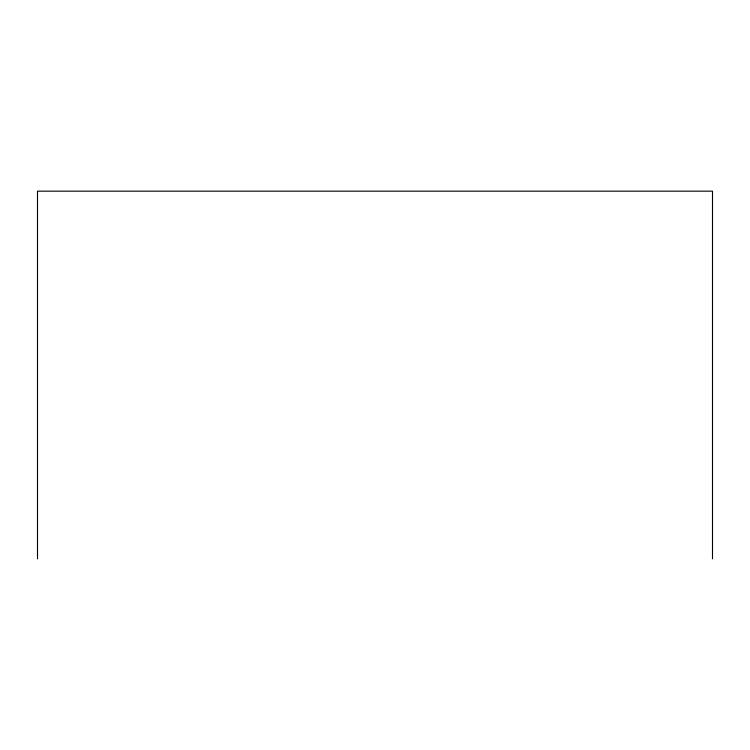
<?xml version="1.0" encoding="UTF-8"?>
<svg xmlns="http://www.w3.org/2000/svg" width="750" height="750" viewBox="0 0 750 750"><rect width="100%" height="100%" fill="white"/><g stroke="black" fill="none" stroke-linecap="round" stroke-linejoin="round"><path stroke-width="1.12" d="M712.5 558.834L712.5 191.166L37.5 191.166L37.5 558.834"/></g></svg>
